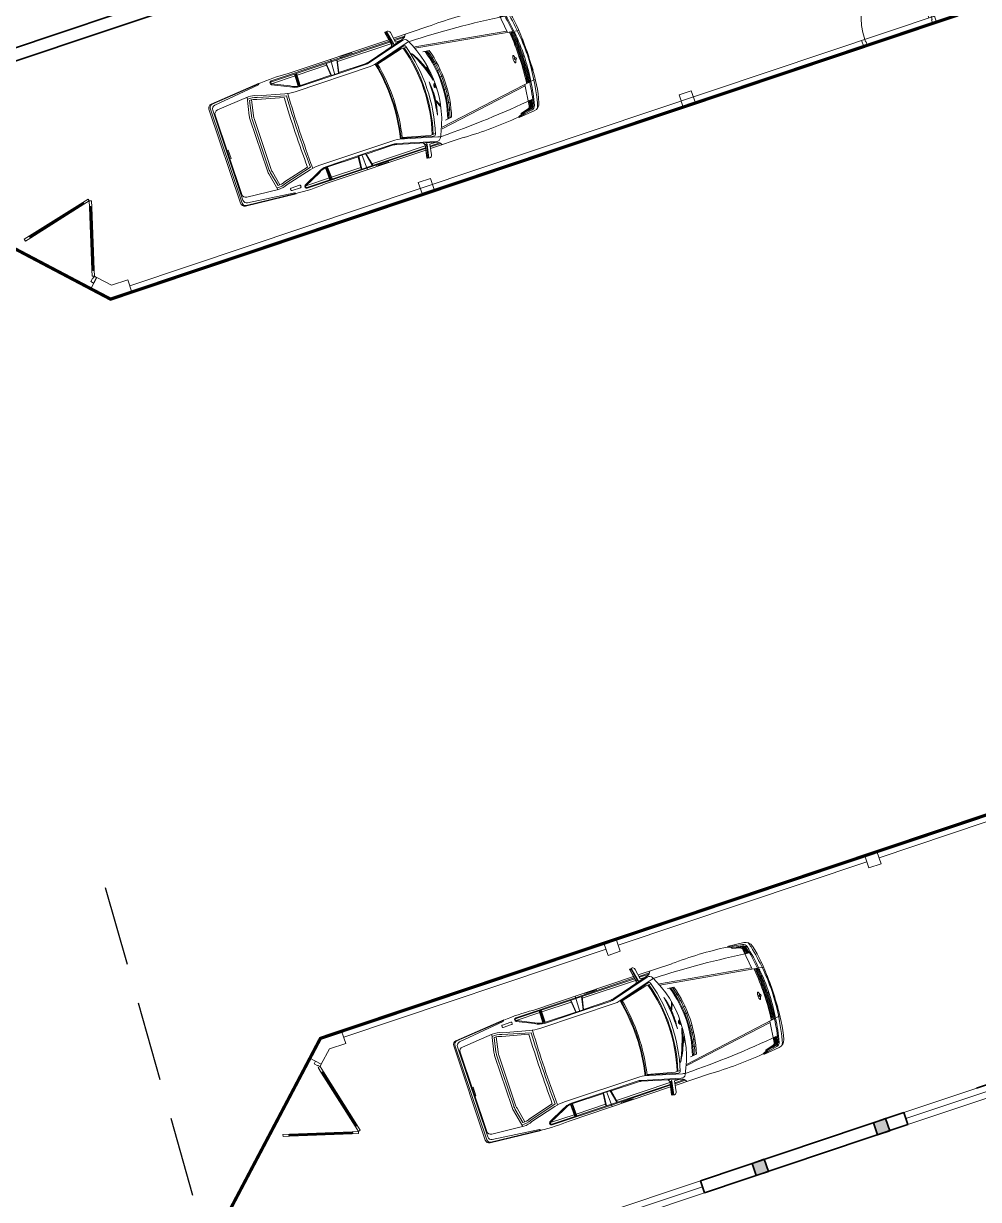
# Model space of a CAD drawing. Header units: metres. Extents: x 568336 to 569219, y 2065964 to 2066430.
# Drawn here: x 568485.75 to 568500.67, y 2066186.52 to 2066204.9 of the extents above; entities that cross this region are included whole.
import ezdxf

# ---------------------------------------------------------------- set-up
doc = ezdxf.new("R2010")
doc.units = ezdxf.units.M
for name, pattern in [('$AUDIT_BAD_LTYPE2', [0]), ('CENTER', [2, 1.25, -0.25, 0.25, -0.25]), ('HIDDEN', [0.375, 0.25, -0.125])]:
    doc.linetypes.add(name, pattern=pattern)
doc.layers.get('0').update_dxf_attribs({"linetype": 'CONTINUOUS'})
for name, color, linetype, lineweight in [('-CENTER', 143, 'CENTER', 13), ('-CONCRETE', 1, 'CONTINUOUS', 35), ('-DOOR', 137, 'CONTINUOUS', 9), ('-LINE1', 7, 'CONTINUOUS', 18), ('-WALL', 4, 'CONTINUOUS', 35), ('A-NoiThat', 39, 'CONTINUOUS', 13)]:
    doc.layers.add(name, color=color, linetype=linetype, lineweight=lineweight)
doc.layers.add('-RANH GIOI LO DAT', color=12, linetype='CONTINUOUS')
doc.layers.add('RANHGIOI', color=2, linetype='HIDDEN')

# ---------------------------------------------------------------- blocks, each defined once
blk = doc.blocks.new('A$C4E0379A3')
for p, q in [((-3008, 1028), (-3043, 837)), ((-2991, 1024), (-3026, 833)), ((-2996, 1032), (-3002, 1034)), ((-3086, 911), (-3652, 911)), ((-3264, 885), (-3090, 885)), ((-3250, 871), (-3093, 871)), ((-3188, 842), (-3098, 842)), ((-3038, 828), (-3035, 828)), ((-3021, 842), (-2142, 842)), ((-1960, 842), (-1475, 842)), ((-1476, 871), (-1470, 672)), ((-1464, 871), (-1459, 671)), ((-1453, 871), (-1447, 672)), ((-1442, 842), (-1052, 842)), ((-865, 903), (-71, 834)), ((-3585, 436), (-3523, 423)), ((-3623, 216), (-3560, 210)), ((-3607, 327), (-3545, 317)), ((-3632, 105), (-3569, 103)), ((-3632, -105), (-3569, -103)), ((-3623, -216), (-3560, -210)), ((-3607, -327), (-3545, -317)), ((-3585, -436), (-3523, -423)), ((-1476, -871), (-1470, -672)), ((-1464, -871), (-1459, -672)), ((-1453, -871), (-1447, -673)), ((-3086, -910), (-3641, -910)), ((-3264, -885), (-3090, -885)), ((-3250, -871), (-3093, -871)), ((-3188, -842), (-3098, -842)), ((-3008, -1028), (-3043, -837)), ((-2991, -1024), (-3026, -833)), ((-3021, -842), (-2142, -842)), ((-1960, -842), (-1475, -842)), ((-1442, -842), (-1052, -842)), ((-2996, -1032), (-3002, -1034))]:
    blk.add_line(p, q)
for points in [[(-3098, 842), (-3068, 1009, -0.322829), (-3030, 1045), (-2992, 1039, -0.422531), (-2986, 1031), (-3024, 825), (-3005, 788)], [(-4870, 845, 0.06824), (-4897, 765, 0.051611), (-4988, 0), (-4988, 207, -0.069896), (-4921, 771, -0.32103), (-4812, 866), (-4566, 891, -0.311578), (-4546, 881, -0.311578)], [(-4904, 412, -0.043765), (-4839, 789, -0.303464), (-4783, 841), (-4652, 864, -0.018633), (-4546, 881, -0.083909), (-4649, 846), (-4780, 823, 0.304556), (-4822, 785, 0.038587), (-4886, 417)], [(-4844, -684, 0.027873), (-3308, -783, 0.059366), (-3253, -773), (-2747, -635, -0.079464), (-2602, -606), (-1363, -606, -0.06068), (-1199, -626), (-783, -731, 0.120949), (-629, -758), (-123, -715, 0.39497), (-63, -651), (-63, 657, 0.404135), (-125, 721), (-641, 762, 0.112937), (-783, 735), (-1199, 626, -0.06068), (-1363, 606), (-2602, 606, -0.070217), (-2747, 633), (-3253, 775, 0.044809), (-3308, 782, 0.02806), (-4844, 684)], [(-4827, 685), (-4813, 772, -0.131143), (-4795, 818)], [(-4813, 686), (-4800, 771, -0.189017), (-4772, 824)], [(-4805, 428), (-4762, 766, -0.304567), (-4730, 804), (-4609, 838, 0.23887), (-4600, 847), (-4595, 859)], [(-4800, 687), (-4788, 769, -0.304567), (-4737, 829), (-4721, 833)], [(-4787, 688), (-4775, 768, -0.304567), (-4733, 817), (-4613, 850, 0.23887), (-4612, 851), (-4611, 854)], [(-3013, -885), (-1963, -885), (-1063, -885, 0.758852), (-1047, -828), (-1310, -704, 0.14996), (-1459, -658), (-2037, -658), (-2541, -658, 0.077307), (-2612, -669), (-3209, -833, -0.360394), (-3286, -801, -0.242572), (-3286, 801, -0.360655), (-3210, 833), (-2612, 669, 0.077307), (-2541, 658), (-2037, 658), (-1459, 658, 0.137614), (-1310, 704), (-1047, 828, 0.758852), (-1063, 885), (-1963, 885), (-3013, 885)], [(-3015, 871), (-1063, 871, -0.768317), (-1055, 840), (-1319, 716, -0.14228), (-1459, 671), (-1976, 672), (-1984, 666), (-2096, 666), (-2107, 672), (-2541, 672, -0.077278), (-2607, 683), (-3216, 850, -0.231129), (-3277, 911)], [(-869, 907, 0.039974), (-1335, 911), (-3008, 911)], [(-23, 782), (-23, -782, -0.389106), (-71, -834), (-865, -903)], [(-623, 762), (-564, 476, -0.050349), (-558, 411), (-558, -414, -0.051729), (-565, -481), (-623, -757)], [(-3452, 562), (-3554, 551, 0.073531), (-3635, 0, 0.073531), (-3554, -551), (-3452, -562)], [(-3530, -553, -0.073847), (-3612, 0, -0.073847), (-3530, 553, -0.153472)], [(-3506, -555, -0.074177), (-3588, 0, -0.074177), (-3506, 555, -0.153472)], [(-3488, -558, -0.077146), (-3574, 0, -0.077146), (-3488, 558, -0.077146)], [(-3417, 308, 0.045041), (-3467, 93, -0.050749), (-3278, 596, 0.062222), (-3412, 322), (-3425, 317), (-3463, 241)], [(-2699, 620, 0.107895), (-2700, -620, 0.109161)], [(-2687, 617, 0.107872), (-2688, -617, -0.970081)], [(-1244, 612, -0.017383), (-1244, -612, 9.34877)], [(-616, 731, 0.13448), (-772, 708), (-1214, 588, -0.016626), (-1214, -587), (-771, -703)], [(-759, -677, 0.11132), (-643, -700), (-596, -475, 0.051729), (-590, -414), (-590, 411, 0.050349), (-596, 470), (-644, 704, 0.111864), (-760, 681), (-1172, 574, -0.016174), (-1172, -574), (-759, -677)], [(-676, 703), (-628, 463, -0.050349), (-622, 411), (-622, -414, -0.051729), (-628, -468), (-676, -698)], [(-4914, 6, -0.025368), (-4898, 390, -0.026384)], [(-4870, 6, -0.025968), (-4853, 394, 0.502127), (-4857, 398), (-4908, 388)], [(-4899, 6, -0.025667), (-4883, 393, -0.026384)], [(-4885, 6, -0.02596), (-4867, 396, -0.026384)], [(-3303, 545, 0.052375), (-3409, 311), (-3419, 308), (-3467, 214)], [(-4988, 259), (-4994, 259, 0.001921), (-5000, 0)], [(-4988, -259), (-4994, -259, -0.001921), (-5000, 0)], [(-4870, -845, -0.06824), (-4897, -765, -0.051611), (-4988, 0), (-4988, -207, 0.069896), (-4921, -771, 0.32103), (-4812, -866), (-4566, -891, 0.311578), (-4546, -881, 0.311578)], [(-3401, -235, 0.045041), (-3354, -451, -0.050749), (-3398, 84, 0.062222), (-3402, -221), (-3412, -231), (-3449, -323)], [(-3446, -343), (-3402, -237), (-3395, -229, -0.052375), (-3399, 28)], [(-4898, -390, -0.025409), (-4914, -6, -0.026384)], [(-4908, -388), (-4857, -398, 0.502127), (-4853, -394, -0.02601), (-4870, -6, -0.026384)], [(-4883, -393, -0.025709), (-4899, -6, -0.026384)], [(-4867, -396, -0.026002), (-4885, -6, -0.026384)], [(-4906, -412, 0.046101), (-4839, -789, 0.303464), (-4783, -841), (-4652, -864, 0.018633), (-4546, -881, 0.083909), (-4649, -846), (-4780, -823, -0.304556), (-4822, -785, -0.038587), (-4886, -417)], [(-4805, -428), (-4762, -766, 0.304567), (-4730, -804), (-4609, -838, -0.23887), (-4600, -847), (-4595, -859)], [(-4827, -685), (-4813, -772, 0.131143), (-4795, -818)], [(-4813, -686), (-4800, -771, 0.189017), (-4772, -824)], [(-4800, -687), (-4788, -769, 0.304567), (-4737, -829), (-4721, -833)], [(-4787, -688), (-4775, -768, 0.304567), (-4733, -817), (-4613, -850, -0.23887), (-4612, -851), (-4611, -854)], [(-3015, -871), (-1063, -871, 0.768317), (-1055, -840), (-1319, -716, 0.149181), (-1459, -672), (-1976, -672), (-1984, -666), (-2096, -666), (-2107, -672), (-2541, -672, 0.077278), (-2607, -683), (-3216, -850, 0.228236), (-3277, -910)], [(-3098, -842), (-3068, -1009, 0.322829), (-3030, -1045), (-2992, -1039, 0.422531), (-2986, -1031), (-3024, -825), (-3005, -788)], [(-869, -907, -0.041495), (-1348, -910), (-3008, -910)]]:
    blk.add_lwpolyline(points, format="xyb")
for points in [[(-3016, 1043), (-3058, 831), (-3055, 803)], [(-2204, 911), (-2204, 885), (-2394, 885), (-2394, 911)], [(-2225, 911), (-2225, 901), (-2375, 901), (-2375, 911)], [(-2107, 672), (-2147, 871)], [(-2096, 666), (-2138, 871)], [(-2048, 911), (-2037, 658)], [(-1984, 666), (-1965, 871)], [(-1976, 672), (-1957, 871)], [(-1442, 871), (-1437, 672)], [(-3355, 654), (-4981, 402)], [(-3358, 675), (-4802, 452)], [(-2721, 607), (-3148, 713), (-3235, 713)], [(-52, 73), (-81, 73), (-81, -67), (-52, -67)], [(-52, 56), (-64, 56), (-64, -50), (-52, -50)], [(-3355, -654), (-4981, -402)], [(-3358, -675), (-4802, -452)], [(-2721, -607), (-3148, -713), (-3235, -713)], [(-2107, -672), (-2147, -871)], [(-2096, -666), (-2138, -871)], [(-2048, -910), (-2037, -658)], [(-1984, -666), (-1965, -871)], [(-1976, -672), (-1957, -871)], [(-1442, -871), (-1437, -673)], [(-3016, -1043), (-3058, -831), (-3055, -803)], [(-2204, -911), (-2204, -885), (-2394, -885), (-2394, -911)], [(-2225, -911), (-2225, -901), (-2375, -901), (-2375, -911)]]:
    blk.add_lwpolyline(points)
for points in [[(-2720, -616), (-3193, -743, -0.388671), (-3229, -725, -0.143383), (-3230, 726, -0.390953), (-3193, 744), (-2720, 613, 0.106047)], [(-51, -742), (-51, 742, 0.373826), (-106, 805), (-855, 891), (-873, 911), (-57, 841, -0.383818), (0, 777), (0, -777, -0.383818), (-57, -841), (-873, -911), (-855, -891), (-106, -805, 0.373826)], [(-4855, 0, -0.027521), (-4837, 410, 0.543027), (-4844, 416), (-4897, 402, 0.308444), (-4911, 385, 0.028524), (-4934, 0, 0.028524), (-4911, -385, 0.308444), (-4897, -402), (-4844, -416, 0.543027), (-4837, -410, -0.027521)], [(-4788, -1, -0.027754), (-4787, 23, -0.037978), (-4784, 41, -0.078467), (-4777, 56, -0.253942), (-4772, 59, -0.253942), (-4767, 56, -0.078467), (-4761, 41, -0.037978), (-4757, 23, -0.027754), (-4756, -1, -0.027754), (-4757, -26, -0.037978), (-4761, -44, -0.078467), (-4767, -59, -0.253942), (-4772, -62, -0.253942), (-4777, -59, -0.078467), (-4784, -44, -0.037978), (-4787, -26, -0.027754)], [(-964, -803), (-826, -803, -0.414214), (-812, -816), (-812, -830, -0.414214), (-826, -843), (-964, -843, -0.414214), (-978, -830), (-978, -816, -0.414214)]]:
    blk.add_lwpolyline(points, format="xyb", close=True)
blk.add_lwpolyline([(-4934, 6), (-4862, 6), (-4862, -6), (-4934, -6)], close=True)
blk.add_circle((-4790, 0), 18.6)
for centre, radius, start, end in [((-3001, 1027), 7.1, 97.391, 169.6732), ((-2998, 1026), 7.1, 349.5958, 77.7177), ((-3881, -5392), 6308, 87.9178, 96.0471), ((-3036, 835), 7.1, 169.6732, 254.7635), ((-3033, 834), 7.1, 254.7635, 349.5958), ((-76, 782), 52.4, 0, 85.0453), ((-759, 1), 2540, 163.7108, 196.3207), ((-760, 1), 2524, 163.6221, 196.4284), ((-4907, 383), 4.88, 104.8511, 173.4195), ((-3490, 0), 43.4, 283.8142, 76.2369), ((-3490, 0), 27.3, 291.602, 68.4492), ((-4907, -383), 4.88, 186.5805, 255.1489), ((-651, -432), 297, 246.2045, 276.7034), ((-3886, 5391), 6307, 263.9971, 272.2302), ((-3036, -835), 7.1, 105.2365, 190.3268), ((-3033, -834), 7.1, 10.4042, 105.2365), ((-3001, -1027), 7.1, 190.3268, 262.609), ((-2998, -1026), 7.1, 282.2823, 10.4042)]:
    blk.add_arc(centre, radius, start, end)
blk = doc.blocks.new('CONG2')
at = {"layer": '-LINE1', "lineweight": 18}
blk.add_line((257137, -126793), (257137, -126693), dxfattribs=at)
at = {"ltscale": 100}
for p, q in [((255907, -126606), (256397, -125757)), ((257047, -126606), (256557, -125757)), ((256427, -125775), (255937, -126623)), ((256527, -125775), (257017, -126623))]:
    blk.add_line(p, q, dxfattribs=at)
at = {"color": 8, "ltscale": 100}
for points in [[(256412, -125755), (256421, -125760), (255921, -126626), (255912, -126621)], [(256541, -125755), (256533, -125760), (257033, -126626), (257041, -126621)]]:
    blk.add_lwpolyline(points, close=True, dxfattribs=at)
at = {"ltscale": 100}
for points in [[(256477, -125688), (256427, -125775), (256416, -125768), (256421, -125760), (256412, -125755), (256407, -125763), (256397, -125757), (256447, -125671)], [(256477, -125688), (256527, -125775), (256538, -125768), (256533, -125760), (256541, -125755), (256546, -125763), (256557, -125757), (256507, -125671)], [(255917, -126612), (255912, -126621), (255921, -126626), (255926, -126617), (255937, -126623), (255887, -126710), (255857, -126693), (255907, -126606)], [(257036, -126612), (257041, -126621), (257033, -126626), (257028, -126617), (257017, -126623), (257067, -126710), (257097, -126693), (257047, -126606)], [(257087, -126728), (257097, -126728), (257097, -126693), (257137, -126693), (257137, -126793), (257087, -126793)]]:
    blk.add_lwpolyline(points, close=True, dxfattribs=at)
blk = doc.blocks.new('*U11')
at = {"linetype": '$AUDIT_BAD_LTYPE2'}
for p, q in [((70, 100), (70, 1000)), ((90, 1000), (90, 100))]:
    blk.add_line(p, q, dxfattribs=at)
for points in [[(50, 1000), (90, 1000), (90, 1100), (50, 1100), (50, 1000)], [(50, 1003), (50, 100)], [(50, 100), (90, 100), (90, 0), (50, 0), (50, 100)]]:
    blk.add_lwpolyline(points)
for points in [[(118, 895), (118, 1064), (90, 1064), (90, 1036), (113, 1036), (113, 895)], [(0, 0), (50, 0), (50, -40), (60, -40), (60, -100), (0, -100)], [(1200, 0), (1150, 0), (1150, -40), (1140, -40), (1140, -100), (1200, -100)]]:
    blk.add_lwpolyline(points, close=True)
at = {"linetype": '$AUDIT_BAD_LTYPE2', "ltscale": 0.3}
blk.add_arc((50, 0), 1100, 0, 90, dxfattribs=at)
blk = doc.blocks.new('M28-T1')
at = {"layer": '-LINE1'}
blk.add_lwpolyline([(205298, -765195), (205298, -751805)], dxfattribs=at)
at = {"layer": '-LINE1', "ltscale": 10}
for points in [[(205198, -756105), (205398, -756105), (205398, -755905), (205198, -755905)], [(205198, -760405), (205398, -760405), (205398, -760205), (205198, -760205)]]:
    blk.add_lwpolyline(points, close=True, dxfattribs=at)
for points in [[(205398, -765545), (205398, -765195), (205198, -765195), (205198, -765460)], [(205198, -765460), (205006, -765642), (205144, -765787), (205398, -765545)]]:
    blk.add_lwpolyline(points, dxfattribs=at)
at = {"layer": '-RANH GIOI LO DAT', "linetype": 'HIDDEN', "ltscale": 10, "const_width": 50}
blk.add_lwpolyline([(194398, -751605), (194398, -770026), (200403, -770309), (205398, -765545), (205398, -751605)], close=True, dxfattribs=at)
at = {"layer": '-WALL'}
for p, q in [((201197, -761805), (201198, -765820)), ((201397, -761805), (201398, -765905))]:
    blk.add_line(p, q, dxfattribs=at)
at = {"layer": '-DOOR', "xscale": -1, "rotation": 90}
blk.add_blockref('*U11', (205298, -751931), dxfattribs=at)
at = {"layer": '-DOOR', "rotation": 43.64854830918568}
blk.add_blockref('CONG2', (-68502, -851454), dxfattribs=at)
at = {"layer": 'A-NoiThat', "xscale": -1, "rotation": 90}
blk.add_blockref('A$C4E0379A3', (203847, -763142), dxfattribs=at)
blk = doc.blocks.new('A$C5C575821')
at = {"layer": '-CONCRETE'}
h = blk.add_hatch(color=256, dxfattribs=at)
h.dxf.hatch_style = 1
h.paths.add_polyline_path([(0, 200), (0, 0), (200, 0), (200, 200)])
blk.add_lwpolyline([(0, 0), (200, 0), (200, 200), (0, 200)], close=True, dxfattribs=at)
blk = doc.blocks.new('M25-T1')
at = {"layer": '-DOOR'}
for p, q in [((197084, -553499), (197084, -554899)), ((197084, -554899), (197084, -553499)), ((197184, -553499), (197184, -554899)), ((197184, -554899), (197184, -553499)), ((197284, -553499), (197284, -554899)), ((197284, -554899), (197284, -553499)), ((197184, -558249), (197184, -559749))]:
    blk.add_line(p, q, dxfattribs=at)
blk.add_lwpolyline([(197284, -561649), (197284, -558249), (197084, -558249), (197084, -561649)], close=True, dxfattribs=at)
at = {"layer": '-LINE1'}
for points in [[(193184, -549899), (193184, -553999)], [(193184, -554199), (193184, -558299)], [(193184, -558499), (193184, -562823)]]:
    blk.add_lwpolyline(points, dxfattribs=at)
at = {"layer": '-LINE1', "ltscale": 10}
for points in [[(193084, -554199), (193284, -554199), (193284, -553999), (193084, -553999)], [(193084, -558499), (193284, -558499), (193284, -558299), (193084, -558299)]]:
    blk.add_lwpolyline(points, close=True, dxfattribs=at)
for points in [[(193284, -563093), (193284, -562823), (193084, -562823), (193084, -563173)], [(193084, -563173), (193084, -563173), (193326, -563426), (193471, -563288), (193284, -563093)]]:
    blk.add_lwpolyline(points, dxfattribs=at)
at = {"layer": '-RANH GIOI LO DAT', "linetype": 'HIDDEN', "ltscale": 10, "const_width": 50}
blk.add_lwpolyline([(193084, -549699), (193084, -563173), (198079, -568409), (204084, -568692), (204084, -549699)], close=True, dxfattribs=at)
at = {"layer": '-WALL'}
for p, q in [((197084, -551699), (197084, -553699)), ((197084, -554899), (197084, -558249)), ((197084, -554899), (197284, -554899)), ((197284, -554899), (197284, -558249)), ((197084, -558249), (197284, -558249))]:
    blk.add_line(p, q, dxfattribs=at)
at = {"layer": '-DOOR', "xscale": -1, "rotation": 313.6389670475861}
blk.add_blockref('CONG2', (462612, -661947), dxfattribs=at)
at = {"layer": '-WALL', "xscale": -1}
for p in [(197284, -555399), (197284, -557399)]:
    blk.add_blockref('A$C5C575821', p, dxfattribs=at)
at = {"layer": 'A-NoiThat', "rotation": 270}
blk.add_blockref('A$C4E0379A3', (194635, -561236), dxfattribs=at)

msp = doc.modelspace()

# ---------------------------------------------------------------- linework, layer by layer
at = {"layer": 'RANHGIOI', "color": 12, "ltscale": 5}
msp.add_lwpolyline([(568487.025, 2066191.396), (568500.399, 2066144.283)], dxfattribs=at)

# ---------------------------------------------------------------- block references
at = {"layer": '-CENTER', "xscale": 0.001, "yscale": 0.001, "zscale": 0.001}
for name, p, rotation in [('M28-T1', (569147.525, 2066638.881), 288.5514997321089), ('M25-T1', (568962.866, 2066551.264), 288.5514997322405)]:
    msp.add_blockref(name, p, dxfattribs=dict(at, rotation=rotation))

doc.saveas('drawing.dxf')
